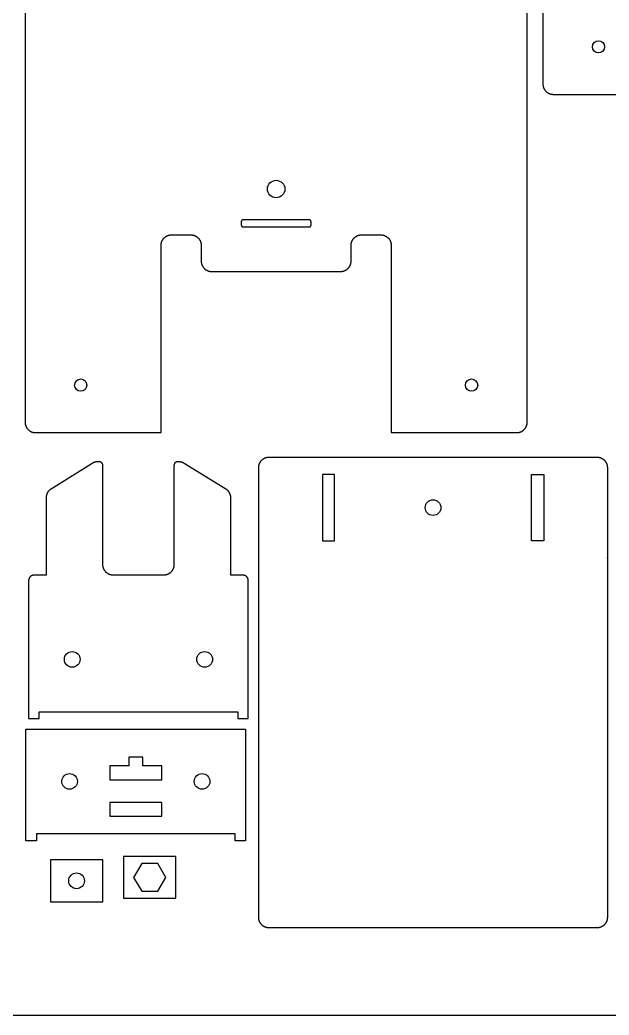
# Model space of a CAD drawing. Extents: x 401 to 901, y 2213 to 3013.
# Drawn here: x 551.5 to 720.5, y 2213 to 2498.3 of the extents above; entities that cross this region are included whole.
import ezdxf

# ---------------------------------------------------------------- set-up
doc = ezdxf.new("R2010")
doc.units = 0
doc.layers.add('CORTE_LASER$CORTE', color=7, linetype='CONTINUOUS')

msp = doc.modelspace()

# ---------------------------------------------------------------- linework, layer by layer
at = {"layer": 'CORTE_LASER$CORTE'}
for p, q in [((553, 2520.5), (553, 2383)), ((697, 2383), (697, 2520.5)), ((592.02, 2434.05), (592.03, 2434.12)), ((592.02, 2433.98), (592.02, 2434.05)), ((592.03, 2434.12), (592.04, 2434.19)), ((592.04, 2434.19), (592.05, 2434.26)), ((592.05, 2434.26), (592.07, 2434.33)), ((592.07, 2434.33), (592.08, 2434.4)), ((592.08, 2434.4), (592.1, 2434.47)), ((592.1, 2434.47), (592.12, 2434.54)), ((592.12, 2434.54), (592.14, 2434.61)), ((592.14, 2434.61), (592.16, 2434.68)), ((592.16, 2434.68), (592.19, 2434.75)), ((592.19, 2434.75), (592.21, 2434.82)), ((592.21, 2434.82), (592.24, 2434.89)), ((592.24, 2434.89), (592.27, 2434.95)), ((592.27, 2434.95), (592.31, 2435.02)), ((592.31, 2435.02), (592.34, 2435.09)), ((592.34, 2435.09), (592.37, 2435.16)), ((592.37, 2435.16), (592.41, 2435.22)), ((592.41, 2435.22), (592.45, 2435.29)), ((592.45, 2435.29), (592.49, 2435.35)), ((592.49, 2435.35), (592.54, 2435.42)), ((592.54, 2435.42), (592.58, 2435.48)), ((592.58, 2435.48), (592.63, 2435.54)), ((592.63, 2435.54), (592.67, 2435.6)), ((592.67, 2435.6), (592.72, 2435.66)), ((592.72, 2435.66), (592.78, 2435.72)), ((592.78, 2435.72), (592.83, 2435.78)), ((592.83, 2435.78), (592.88, 2435.83)), ((592.88, 2435.83), (592.94, 2435.89)), ((592.94, 2435.89), (593, 2435.94)), ((593, 2435.94), (593.05, 2435.99)), ((593.05, 2435.99), (593.11, 2436.04)), ((593.11, 2436.04), (593.17, 2436.09)), ((593.17, 2436.09), (593.24, 2436.14)), ((593.24, 2436.14), (593.3, 2436.18)), ((593.3, 2436.18), (593.36, 2436.22)), ((593.36, 2436.22), (593.43, 2436.26)), ((593.43, 2436.26), (593.49, 2436.3)), ((593.49, 2436.3), (593.56, 2436.34)), ((593.56, 2436.34), (593.63, 2436.38)), ((593.63, 2436.38), (593.69, 2436.41)), ((593.69, 2436.41), (593.76, 2436.44)), ((593.76, 2436.44), (593.83, 2436.47)), ((593.83, 2436.47), (593.9, 2436.5)), ((593.9, 2436.5), (593.97, 2436.53)), ((593.97, 2436.53), (594.04, 2436.55)), ((594.04, 2436.55), (594.11, 2436.58)), ((594.11, 2436.58), (594.18, 2436.6)), ((594.18, 2436.6), (594.25, 2436.62)), ((594.25, 2436.62), (594.32, 2436.63)), ((594.32, 2436.63), (594.39, 2436.65)), ((594.39, 2436.65), (594.46, 2436.66)), ((594.46, 2436.66), (594.53, 2436.67)), ((594.53, 2436.67), (594.6, 2436.68)), ((594.6, 2436.68), (594.67, 2436.69)), ((594.67, 2436.69), (594.73, 2436.7)), ((594.73, 2436.7), (594.8, 2436.71)), ((594.8, 2436.71), (594.87, 2436.71)), ((594.87, 2436.71), (594.94, 2436.71)), ((594.94, 2436.71), (595, 2436.71)), ((595, 2436.71), (600.5, 2436.71)), ((600.5, 2436.71), (600.57, 2436.71)), ((600.57, 2436.71), (600.63, 2436.71)), ((600.63, 2436.71), (600.7, 2436.71)), ((600.7, 2436.71), (600.77, 2436.7)), ((600.77, 2436.7), (600.84, 2436.69)), ((600.84, 2436.69), (600.91, 2436.68)), ((600.91, 2436.68), (600.98, 2436.67)), ((600.98, 2436.67), (601.05, 2436.66)), ((601.05, 2436.66), (601.12, 2436.65)), ((601.12, 2436.65), (601.19, 2436.63)), ((601.19, 2436.63), (601.26, 2436.62)), ((601.26, 2436.62), (601.33, 2436.6)), ((601.33, 2436.6), (601.4, 2436.58)), ((601.4, 2436.58), (601.47, 2436.55)), ((601.47, 2436.55), (601.53, 2436.53)), ((601.53, 2436.53), (601.6, 2436.5)), ((601.6, 2436.5), (601.67, 2436.47)), ((601.67, 2436.47), (601.74, 2436.44)), ((601.74, 2436.44), (601.81, 2436.41)), ((601.81, 2436.41), (601.88, 2436.38)), ((601.88, 2436.38), (601.94, 2436.34)), ((601.94, 2436.34), (602.01, 2436.3)), ((602.01, 2436.3), (602.08, 2436.26)), ((602.08, 2436.26), (602.14, 2436.22)), ((602.14, 2436.22), (602.21, 2436.18)), ((602.21, 2436.18), (602.27, 2436.14)), ((602.27, 2436.14), (602.33, 2436.09)), ((602.33, 2436.09), (602.39, 2436.04)), ((602.39, 2436.04), (602.45, 2435.99)), ((602.45, 2435.99), (602.51, 2435.94)), ((602.51, 2435.94), (602.57, 2435.89)), ((602.57, 2435.89), (602.62, 2435.83)), ((602.62, 2435.83), (602.68, 2435.78)), ((602.68, 2435.78), (602.73, 2435.72)), ((602.73, 2435.72), (602.78, 2435.66)), ((602.78, 2435.66), (602.83, 2435.6)), ((602.83, 2435.6), (602.88, 2435.54)), ((602.88, 2435.54), (602.92, 2435.48)), ((602.92, 2435.48), (602.97, 2435.42)), ((602.97, 2435.42), (603.01, 2435.35)), ((603.01, 2435.35), (603.05, 2435.29)), ((603.05, 2435.29), (603.09, 2435.22)), ((603.09, 2435.22), (603.13, 2435.16)), ((603.13, 2435.16), (603.16, 2435.09)), ((603.16, 2435.09), (603.2, 2435.02)), ((603.2, 2435.02), (603.23, 2434.95)), ((603.23, 2434.95), (603.26, 2434.89)), ((603.26, 2434.89), (603.29, 2434.82)), ((603.29, 2434.82), (603.32, 2434.75)), ((603.32, 2434.75), (603.34, 2434.68)), ((603.34, 2434.68), (603.36, 2434.61)), ((603.36, 2434.61), (603.38, 2434.54)), ((603.38, 2434.54), (603.4, 2434.47)), ((603.4, 2434.47), (603.42, 2434.4)), ((603.42, 2434.4), (603.44, 2434.33)), ((603.44, 2434.33), (603.45, 2434.26)), ((603.45, 2434.26), (603.46, 2434.19)), ((603.46, 2434.19), (603.47, 2434.12)), ((603.47, 2434.12), (603.48, 2434.05)), ((603.48, 2434.05), (603.49, 2433.98)), ((646.51, 2433.98), (646.52, 2434.05)), ((646.52, 2434.05), (646.53, 2434.12)), ((646.53, 2434.12), (646.54, 2434.19)), ((646.54, 2434.19), (646.55, 2434.26)), ((646.55, 2434.26), (646.56, 2434.33)), ((646.56, 2434.33), (646.58, 2434.4)), ((646.58, 2434.4), (646.6, 2434.47)), ((646.6, 2434.47), (646.62, 2434.54)), ((646.62, 2434.54), (646.64, 2434.61)), ((646.64, 2434.61), (646.66, 2434.68)), ((646.66, 2434.68), (646.68, 2434.75)), ((646.68, 2434.75), (646.71, 2434.82)), ((646.71, 2434.82), (646.74, 2434.89)), ((646.74, 2434.89), (646.77, 2434.95)), ((646.77, 2434.95), (646.8, 2435.02)), ((646.8, 2435.02), (646.84, 2435.09)), ((646.84, 2435.09), (646.87, 2435.16)), ((646.87, 2435.16), (646.91, 2435.22)), ((646.91, 2435.22), (646.95, 2435.29)), ((646.95, 2435.29), (646.99, 2435.35)), ((646.99, 2435.35), (647.03, 2435.42)), ((647.03, 2435.42), (647.08, 2435.48)), ((647.08, 2435.48), (647.12, 2435.54)), ((647.12, 2435.54), (647.17, 2435.6)), ((647.17, 2435.6), (647.22, 2435.66)), ((647.22, 2435.66), (647.27, 2435.72)), ((647.27, 2435.72), (647.32, 2435.78)), ((647.32, 2435.78), (647.38, 2435.83)), ((647.38, 2435.83), (647.43, 2435.89)), ((647.43, 2435.89), (647.49, 2435.94)), ((647.49, 2435.94), (647.55, 2435.99)), ((647.55, 2435.99), (647.61, 2436.04)), ((647.61, 2436.04), (647.67, 2436.09)), ((647.67, 2436.09), (647.73, 2436.14)), ((647.73, 2436.14), (647.79, 2436.18)), ((647.79, 2436.18), (647.86, 2436.22)), ((647.86, 2436.22), (647.92, 2436.26)), ((647.92, 2436.26), (647.99, 2436.3)), ((647.99, 2436.3), (648.06, 2436.34)), ((648.06, 2436.34), (648.12, 2436.38)), ((648.12, 2436.38), (648.19, 2436.41)), ((648.19, 2436.41), (648.26, 2436.44)), ((648.26, 2436.44), (648.33, 2436.47)), ((648.33, 2436.47), (648.4, 2436.5)), ((648.4, 2436.5), (648.47, 2436.53)), ((648.47, 2436.53), (648.53, 2436.55)), ((648.53, 2436.55), (648.6, 2436.58)), ((648.6, 2436.58), (648.67, 2436.6)), ((648.67, 2436.6), (648.74, 2436.62)), ((648.74, 2436.62), (648.81, 2436.63)), ((648.81, 2436.63), (648.88, 2436.65)), ((648.88, 2436.65), (648.95, 2436.66)), ((648.95, 2436.66), (649.02, 2436.67)), ((649.02, 2436.67), (649.09, 2436.68)), ((649.09, 2436.68), (649.16, 2436.69)), ((649.16, 2436.69), (649.23, 2436.7)), ((649.23, 2436.7), (649.3, 2436.71)), ((649.3, 2436.71), (649.37, 2436.71)), ((649.37, 2436.71), (649.43, 2436.71)), ((649.43, 2436.71), (649.5, 2436.71)), ((649.5, 2436.71), (655, 2436.71)), ((655, 2436.71), (655.07, 2436.71)), ((655.07, 2436.71), (655.14, 2436.71)), ((655.14, 2436.71), (655.21, 2436.71)), ((655.21, 2436.71), (655.27, 2436.7)), ((655.27, 2436.7), (655.34, 2436.69)), ((655.34, 2436.69), (655.41, 2436.68)), ((655.41, 2436.68), (655.48, 2436.67)), ((655.48, 2436.67), (655.55, 2436.66)), ((655.55, 2436.66), (655.62, 2436.65)), ((655.62, 2436.65), (655.69, 2436.63)), ((655.69, 2436.63), (655.76, 2436.62)), ((655.76, 2436.62), (655.83, 2436.6)), ((655.83, 2436.6), (655.9, 2436.58)), ((655.9, 2436.58), (655.97, 2436.55)), ((655.97, 2436.55), (656.04, 2436.53)), ((656.04, 2436.53), (656.11, 2436.5)), ((656.11, 2436.5), (656.18, 2436.47)), ((656.18, 2436.47), (656.25, 2436.44)), ((656.25, 2436.44), (656.31, 2436.41)), ((656.31, 2436.41), (656.38, 2436.38)), ((656.38, 2436.38), (656.45, 2436.34)), ((656.45, 2436.34), (656.52, 2436.3)), ((656.52, 2436.3), (656.58, 2436.26)), ((656.58, 2436.26), (656.65, 2436.22)), ((656.65, 2436.22), (656.71, 2436.18)), ((656.71, 2436.18), (656.77, 2436.14)), ((656.77, 2436.14), (656.83, 2436.09)), ((656.83, 2436.09), (656.89, 2436.04)), ((656.89, 2436.04), (656.95, 2435.99)), ((656.95, 2435.99), (657.01, 2435.94)), ((657.01, 2435.94), (657.07, 2435.89)), ((657.07, 2435.89), (657.13, 2435.83)), ((657.13, 2435.83), (657.18, 2435.78)), ((657.18, 2435.78), (657.23, 2435.72)), ((657.23, 2435.72), (657.28, 2435.66)), ((657.28, 2435.66), (657.33, 2435.6)), ((657.33, 2435.6), (657.38, 2435.54)), ((657.38, 2435.54), (657.43, 2435.48)), ((657.43, 2435.48), (657.47, 2435.42)), ((657.47, 2435.42), (657.51, 2435.35)), ((657.51, 2435.35), (657.56, 2435.29)), ((657.56, 2435.29), (657.6, 2435.22)), ((657.6, 2435.22), (657.63, 2435.16)), ((657.63, 2435.16), (657.67, 2435.09)), ((657.67, 2435.09), (657.7, 2435.02)), ((657.7, 2435.02), (657.73, 2434.95)), ((657.73, 2434.95), (657.77, 2434.89)), ((657.77, 2434.89), (657.79, 2434.82)), ((657.79, 2434.82), (657.82, 2434.75)), ((657.82, 2434.75), (657.84, 2434.68)), ((657.84, 2434.68), (657.87, 2434.61)), ((657.87, 2434.61), (657.89, 2434.54)), ((657.89, 2434.54), (657.91, 2434.47)), ((657.91, 2434.47), (657.92, 2434.4)), ((657.92, 2434.4), (657.94, 2434.33)), ((657.94, 2434.33), (657.95, 2434.26)), ((657.95, 2434.26), (657.97, 2434.19)), ((657.97, 2434.19), (657.98, 2434.12)), ((657.98, 2434.12), (657.98, 2434.05)), ((657.98, 2434.05), (657.99, 2433.98)), ((592, 2433.78), (592.01, 2433.85)), ((592, 2433.71), (592, 2433.78)), ((592, 2380), (592, 2433.71)), ((592.01, 2433.91), (592.02, 2433.98)), ((592.01, 2433.85), (592.01, 2433.91)), ((603.49, 2433.98), (603.49, 2433.91)), ((603.49, 2433.91), (603.5, 2433.85)), ((603.5, 2433.85), (603.5, 2433.78)), ((603.5, 2433.78), (603.5, 2433.71)), ((603.5, 2433.71), (603.5, 2429.21)), ((646.5, 2433.85), (646.51, 2433.91)), ((646.5, 2433.78), (646.5, 2433.85)), ((646.5, 2433.71), (646.5, 2433.78)), ((646.5, 2429.21), (646.5, 2433.71)), ((646.51, 2433.91), (646.51, 2433.98)), ((657.99, 2433.98), (658, 2433.91)), ((658, 2433.91), (658, 2433.85)), ((658, 2433.85), (658, 2433.78)), ((658, 2433.78), (658, 2433.71)), ((658, 2433.71), (658, 2380)), ((603.5, 2429.21), (603.5, 2429.15)), ((603.5, 2429.15), (603.5, 2429.08)), ((603.5, 2429.08), (603.51, 2429.01)), ((603.51, 2429.01), (603.51, 2428.94)), ((603.51, 2428.94), (603.52, 2428.87)), ((603.52, 2428.87), (603.53, 2428.8)), ((603.53, 2428.8), (603.54, 2428.74)), ((603.54, 2428.74), (603.55, 2428.67)), ((603.55, 2428.67), (603.56, 2428.6)), ((603.56, 2428.6), (603.58, 2428.53)), ((603.58, 2428.53), (603.6, 2428.46)), ((603.6, 2428.46), (603.62, 2428.39)), ((603.62, 2428.39), (603.64, 2428.32)), ((646.36, 2428.32), (646.38, 2428.39)), ((646.38, 2428.39), (646.4, 2428.46)), ((646.4, 2428.46), (646.42, 2428.53)), ((646.42, 2428.53), (646.44, 2428.6)), ((646.44, 2428.6), (646.45, 2428.67)), ((646.45, 2428.67), (646.46, 2428.74)), ((646.46, 2428.74), (646.47, 2428.8)), ((646.47, 2428.8), (646.48, 2428.87)), ((646.48, 2428.87), (646.49, 2428.94)), ((646.49, 2429.01), (646.5, 2429.08)), ((646.49, 2428.94), (646.49, 2429.01)), ((646.5, 2429.15), (646.5, 2429.21)), ((646.5, 2429.08), (646.5, 2429.15)), ((603.64, 2428.32), (603.66, 2428.25)), ((603.66, 2428.25), (603.68, 2428.18)), ((603.68, 2428.18), (603.71, 2428.11)), ((603.71, 2428.11), (603.74, 2428.04)), ((603.74, 2428.04), (603.77, 2427.97)), ((603.77, 2427.97), (603.8, 2427.9)), ((603.8, 2427.9), (603.84, 2427.83)), ((603.84, 2427.83), (603.87, 2427.77)), ((603.87, 2427.77), (603.91, 2427.7)), ((603.91, 2427.7), (603.95, 2427.64)), ((603.95, 2427.64), (603.99, 2427.57)), ((603.99, 2427.57), (604.03, 2427.51)), ((604.03, 2427.51), (604.08, 2427.44)), ((604.08, 2427.44), (604.12, 2427.38)), ((604.12, 2427.38), (604.17, 2427.32)), ((604.17, 2427.32), (604.22, 2427.26)), ((604.22, 2427.26), (604.27, 2427.2)), ((604.27, 2427.2), (604.32, 2427.15)), ((604.32, 2427.15), (604.38, 2427.09)), ((604.38, 2427.09), (604.43, 2427.04)), ((604.43, 2427.04), (604.49, 2426.98)), ((604.49, 2426.98), (604.55, 2426.93)), ((604.55, 2426.93), (604.61, 2426.88)), ((604.61, 2426.88), (604.67, 2426.83)), ((604.67, 2426.83), (604.73, 2426.79)), ((604.73, 2426.79), (604.79, 2426.74)), ((604.79, 2426.74), (604.86, 2426.7)), ((604.86, 2426.7), (604.92, 2426.66)), ((604.92, 2426.66), (604.99, 2426.62)), ((604.99, 2426.62), (605.06, 2426.58)), ((605.06, 2426.58), (605.12, 2426.55)), ((605.12, 2426.55), (605.19, 2426.51)), ((605.19, 2426.51), (605.26, 2426.48)), ((605.26, 2426.48), (605.33, 2426.45)), ((605.33, 2426.45), (605.4, 2426.42)), ((605.4, 2426.42), (605.47, 2426.4)), ((605.47, 2426.4), (605.53, 2426.37)), ((605.53, 2426.37), (605.6, 2426.35)), ((605.6, 2426.35), (605.67, 2426.33)), ((605.67, 2426.33), (605.74, 2426.31)), ((605.74, 2426.31), (605.81, 2426.29)), ((605.81, 2426.29), (605.88, 2426.28)), ((605.88, 2426.28), (605.95, 2426.26)), ((605.95, 2426.26), (606.02, 2426.25)), ((606.02, 2426.25), (606.09, 2426.24)), ((606.09, 2426.24), (606.16, 2426.23)), ((606.16, 2426.23), (606.23, 2426.22)), ((606.23, 2426.22), (606.3, 2426.22)), ((606.3, 2426.22), (606.37, 2426.21)), ((606.37, 2426.21), (606.43, 2426.21)), ((606.43, 2426.21), (606.5, 2426.21)), ((606.5, 2426.21), (643.5, 2426.21)), ((643.5, 2426.21), (643.57, 2426.21)), ((643.57, 2426.21), (643.63, 2426.21)), ((643.63, 2426.21), (643.7, 2426.22)), ((643.7, 2426.22), (643.77, 2426.22)), ((643.77, 2426.22), (643.84, 2426.23)), ((643.84, 2426.23), (643.91, 2426.24)), ((643.91, 2426.24), (643.98, 2426.25)), ((643.98, 2426.25), (644.05, 2426.26)), ((644.05, 2426.26), (644.12, 2426.28)), ((644.12, 2426.28), (644.19, 2426.29)), ((644.19, 2426.29), (644.26, 2426.31)), ((644.26, 2426.31), (644.33, 2426.33)), ((644.33, 2426.33), (644.4, 2426.35)), ((644.4, 2426.35), (644.47, 2426.37)), ((644.47, 2426.37), (644.53, 2426.4)), ((644.53, 2426.4), (644.6, 2426.42)), ((644.6, 2426.42), (644.67, 2426.45)), ((644.67, 2426.45), (644.74, 2426.48)), ((644.74, 2426.48), (644.81, 2426.51)), ((644.81, 2426.51), (644.88, 2426.55)), ((644.88, 2426.55), (644.94, 2426.58)), ((644.94, 2426.58), (645.01, 2426.62)), ((645.01, 2426.62), (645.08, 2426.66)), ((645.08, 2426.66), (645.14, 2426.7)), ((645.14, 2426.7), (645.21, 2426.74)), ((645.21, 2426.74), (645.27, 2426.79)), ((645.27, 2426.79), (645.33, 2426.83)), ((645.33, 2426.83), (645.39, 2426.88)), ((645.39, 2426.88), (645.45, 2426.93)), ((645.45, 2426.93), (645.51, 2426.98)), ((645.51, 2426.98), (645.57, 2427.04)), ((645.57, 2427.04), (645.62, 2427.09)), ((645.62, 2427.09), (645.68, 2427.15)), ((645.68, 2427.15), (645.73, 2427.2)), ((645.73, 2427.2), (645.78, 2427.26)), ((645.78, 2427.26), (645.83, 2427.32)), ((645.83, 2427.32), (645.88, 2427.38)), ((645.88, 2427.38), (645.92, 2427.44)), ((645.92, 2427.44), (645.97, 2427.51)), ((645.97, 2427.51), (646.01, 2427.57)), ((646.01, 2427.57), (646.05, 2427.64)), ((646.05, 2427.64), (646.09, 2427.7)), ((646.09, 2427.7), (646.13, 2427.77)), ((646.13, 2427.77), (646.16, 2427.83)), ((646.16, 2427.83), (646.2, 2427.9)), ((646.2, 2427.9), (646.23, 2427.97)), ((646.23, 2427.97), (646.26, 2428.04)), ((646.26, 2428.04), (646.29, 2428.11)), ((646.29, 2428.11), (646.32, 2428.18)), ((646.32, 2428.18), (646.34, 2428.25)), ((646.34, 2428.25), (646.36, 2428.32)), ((553, 2383), (553, 2382.93)), ((553, 2382.93), (553, 2382.87)), ((553, 2382.87), (553.01, 2382.8)), ((553.01, 2382.8), (553.01, 2382.73)), ((553.01, 2382.73), (553.02, 2382.66)), ((553.02, 2382.66), (553.03, 2382.59)), ((696.97, 2382.59), (696.98, 2382.66)), ((696.98, 2382.66), (696.99, 2382.73)), ((696.99, 2382.8), (697, 2382.87)), ((696.99, 2382.73), (696.99, 2382.8)), ((697, 2382.93), (697, 2383)), ((697, 2382.87), (697, 2382.93)), ((553.03, 2382.59), (553.04, 2382.52)), ((553.04, 2382.52), (553.05, 2382.45)), ((553.05, 2382.45), (553.06, 2382.38)), ((553.06, 2382.38), (553.08, 2382.31)), ((553.08, 2382.31), (553.1, 2382.24)), ((553.1, 2382.24), (553.12, 2382.17)), ((553.12, 2382.17), (553.14, 2382.1)), ((553.14, 2382.1), (553.16, 2382.03)), ((553.16, 2382.03), (553.18, 2381.97)), ((553.18, 2381.97), (553.21, 2381.9)), ((553.21, 2381.9), (553.24, 2381.83)), ((553.24, 2381.83), (553.27, 2381.76)), ((553.27, 2381.76), (553.3, 2381.69)), ((553.3, 2381.69), (553.34, 2381.62)), ((553.34, 2381.62), (553.37, 2381.56)), ((553.37, 2381.56), (553.41, 2381.49)), ((553.41, 2381.49), (553.45, 2381.42)), ((553.45, 2381.42), (553.49, 2381.36)), ((553.49, 2381.36), (553.53, 2381.29)), ((553.53, 2381.29), (553.58, 2381.23)), ((553.58, 2381.23), (553.62, 2381.17)), ((553.62, 2381.17), (553.67, 2381.11)), ((553.67, 2381.11), (553.72, 2381.05)), ((553.72, 2381.05), (553.77, 2380.99)), ((553.77, 2380.99), (553.82, 2380.93)), ((553.82, 2380.93), (553.88, 2380.88)), ((553.88, 2380.88), (553.93, 2380.82)), ((553.93, 2380.82), (553.99, 2380.77)), ((553.99, 2380.77), (554.05, 2380.72)), ((554.05, 2380.72), (554.11, 2380.67)), ((554.11, 2380.67), (554.17, 2380.62)), ((554.17, 2380.62), (554.23, 2380.58)), ((554.23, 2380.58), (554.29, 2380.53)), ((554.29, 2380.53), (554.36, 2380.49)), ((554.36, 2380.49), (554.42, 2380.45)), ((554.42, 2380.45), (554.49, 2380.41)), ((554.49, 2380.41), (554.56, 2380.37)), ((554.56, 2380.37), (554.62, 2380.34)), ((554.62, 2380.34), (554.69, 2380.3)), ((554.69, 2380.3), (554.76, 2380.27)), ((554.76, 2380.27), (554.83, 2380.24)), ((554.83, 2380.24), (554.9, 2380.21)), ((554.9, 2380.21), (554.97, 2380.18)), ((554.97, 2380.18), (555.03, 2380.16)), ((555.03, 2380.16), (555.1, 2380.14)), ((555.1, 2380.14), (555.17, 2380.12)), ((555.17, 2380.12), (555.24, 2380.1)), ((555.24, 2380.1), (555.31, 2380.08)), ((555.31, 2380.08), (555.38, 2380.06)), ((555.38, 2380.06), (555.45, 2380.05)), ((555.45, 2380.05), (555.52, 2380.04)), ((555.52, 2380.04), (555.59, 2380.03)), ((555.59, 2380.03), (555.66, 2380.02)), ((555.66, 2380.02), (555.73, 2380.01)), ((555.73, 2380.01), (555.8, 2380.01)), ((555.8, 2380.01), (555.87, 2380)), ((555.87, 2380), (555.93, 2380)), ((555.93, 2380), (556, 2380)), ((556, 2380), (592, 2380)), ((658, 2380), (694, 2380)), ((694, 2380), (694.07, 2380)), ((694.07, 2380), (694.13, 2380)), ((694.13, 2380), (694.2, 2380.01)), ((694.2, 2380.01), (694.27, 2380.01)), ((694.27, 2380.01), (694.34, 2380.02)), ((694.34, 2380.02), (694.41, 2380.03)), ((694.41, 2380.03), (694.48, 2380.04)), ((694.48, 2380.04), (694.55, 2380.05)), ((694.55, 2380.05), (694.62, 2380.06)), ((694.62, 2380.06), (694.69, 2380.08)), ((694.69, 2380.08), (694.76, 2380.1)), ((694.76, 2380.1), (694.83, 2380.12)), ((694.83, 2380.12), (694.9, 2380.14)), ((694.9, 2380.14), (694.97, 2380.16)), ((694.97, 2380.16), (695.03, 2380.18)), ((695.03, 2380.18), (695.1, 2380.21)), ((695.1, 2380.21), (695.17, 2380.24)), ((695.17, 2380.24), (695.24, 2380.27)), ((695.24, 2380.27), (695.31, 2380.3)), ((695.31, 2380.3), (695.38, 2380.34)), ((695.38, 2380.34), (695.44, 2380.37)), ((695.44, 2380.37), (695.51, 2380.41)), ((695.51, 2380.41), (695.58, 2380.45)), ((695.58, 2380.45), (695.64, 2380.49)), ((695.64, 2380.49), (695.71, 2380.53)), ((695.71, 2380.53), (695.77, 2380.58)), ((695.77, 2380.58), (695.83, 2380.62)), ((695.83, 2380.62), (695.89, 2380.67)), ((695.89, 2380.67), (695.95, 2380.72)), ((695.95, 2380.72), (696.01, 2380.77)), ((696.01, 2380.77), (696.07, 2380.82)), ((696.07, 2380.82), (696.12, 2380.88)), ((696.12, 2380.88), (696.18, 2380.93)), ((696.18, 2380.93), (696.23, 2380.99)), ((696.23, 2380.99), (696.28, 2381.05)), ((696.28, 2381.05), (696.33, 2381.11)), ((696.33, 2381.11), (696.38, 2381.17)), ((696.38, 2381.17), (696.42, 2381.23)), ((696.42, 2381.23), (696.47, 2381.29)), ((696.47, 2381.29), (696.51, 2381.36)), ((696.51, 2381.36), (696.55, 2381.42)), ((696.55, 2381.42), (696.59, 2381.49)), ((696.59, 2381.49), (696.63, 2381.56)), ((696.63, 2381.56), (696.66, 2381.62)), ((696.66, 2381.62), (696.7, 2381.69)), ((696.7, 2381.69), (696.73, 2381.76)), ((696.73, 2381.76), (696.76, 2381.83)), ((696.76, 2381.83), (696.79, 2381.9)), ((696.79, 2381.9), (696.82, 2381.97)), ((696.82, 2381.97), (696.84, 2382.03)), ((696.84, 2382.03), (696.86, 2382.1)), ((696.86, 2382.1), (696.88, 2382.17)), ((696.88, 2382.17), (696.9, 2382.24)), ((696.9, 2382.24), (696.92, 2382.31)), ((696.92, 2382.31), (696.94, 2382.38)), ((696.94, 2382.38), (696.95, 2382.45)), ((696.95, 2382.45), (696.96, 2382.52)), ((696.96, 2382.52), (696.97, 2382.59)), ((620.27, 2371.24), (620.3, 2371.31)), ((620.3, 2371.31), (620.33, 2371.38)), ((620.33, 2371.38), (620.37, 2371.44)), ((620.37, 2371.44), (620.4, 2371.51)), ((620.4, 2371.51), (620.44, 2371.58)), ((620.44, 2371.58), (620.49, 2371.64)), ((620.49, 2371.64), (620.53, 2371.71)), ((620.53, 2371.71), (620.57, 2371.77)), ((620.57, 2371.77), (620.62, 2371.83)), ((620.62, 2371.83), (620.67, 2371.89)), ((620.67, 2371.89), (620.72, 2371.95)), ((620.72, 2371.95), (620.77, 2372.01)), ((620.77, 2372.01), (620.82, 2372.07)), ((620.82, 2372.07), (620.87, 2372.12)), ((620.87, 2372.12), (620.93, 2372.18)), ((620.93, 2372.18), (620.99, 2372.23)), ((620.99, 2372.23), (621.05, 2372.28)), ((621.05, 2372.28), (621.11, 2372.33)), ((621.11, 2372.33), (621.17, 2372.38)), ((621.17, 2372.38), (621.23, 2372.42)), ((621.23, 2372.42), (621.29, 2372.47)), ((621.29, 2372.47), (621.35, 2372.51)), ((621.35, 2372.51), (621.42, 2372.55)), ((621.42, 2372.55), (621.48, 2372.59)), ((621.48, 2372.59), (621.55, 2372.63)), ((621.55, 2372.63), (621.62, 2372.66)), ((621.62, 2372.66), (621.69, 2372.7)), ((621.69, 2372.7), (621.75, 2372.73)), ((621.75, 2372.73), (621.82, 2372.76)), ((621.82, 2372.76), (621.89, 2372.79)), ((621.89, 2372.79), (621.96, 2372.82)), ((621.96, 2372.82), (622.03, 2372.84)), ((622.03, 2372.84), (622.1, 2372.86)), ((622.1, 2372.86), (622.17, 2372.88)), ((622.17, 2372.88), (622.24, 2372.9)), ((622.24, 2372.9), (622.31, 2372.92)), ((622.31, 2372.92), (622.38, 2372.94)), ((622.38, 2372.94), (622.45, 2372.95)), ((622.45, 2372.95), (622.52, 2372.96)), ((622.52, 2372.96), (622.59, 2372.97)), ((622.59, 2372.97), (622.66, 2372.98)), ((622.66, 2372.98), (622.73, 2372.99)), ((622.73, 2372.99), (622.79, 2372.99)), ((622.79, 2372.99), (622.86, 2373)), ((622.86, 2373), (622.93, 2373)), ((622.93, 2373), (623, 2373)), ((623, 2373), (717, 2373)), ((717, 2373), (717.06, 2373)), ((717.06, 2373), (717.13, 2373)), ((717.13, 2373), (717.2, 2372.99)), ((717.2, 2372.99), (717.27, 2372.99)), ((717.27, 2372.99), (717.33, 2372.98)), ((717.33, 2372.98), (717.4, 2372.97)), ((717.4, 2372.97), (717.47, 2372.96)), ((717.47, 2372.96), (717.54, 2372.95)), ((717.54, 2372.95), (717.61, 2372.94)), ((717.61, 2372.94), (717.68, 2372.92)), ((717.68, 2372.92), (717.75, 2372.9)), ((717.75, 2372.9), (717.82, 2372.88)), ((717.82, 2372.88), (717.89, 2372.86)), ((717.89, 2372.86), (717.96, 2372.84)), ((717.96, 2372.84), (718.03, 2372.82)), ((718.03, 2372.82), (718.1, 2372.79)), ((718.1, 2372.79), (718.17, 2372.76)), ((718.17, 2372.76), (718.24, 2372.73)), ((718.24, 2372.73), (718.31, 2372.7)), ((718.31, 2372.7), (718.37, 2372.66)), ((718.37, 2372.66), (718.44, 2372.63)), ((718.44, 2372.63), (718.51, 2372.59)), ((718.51, 2372.59), (718.57, 2372.55)), ((718.57, 2372.55), (718.64, 2372.51)), ((718.64, 2372.51), (718.7, 2372.47)), ((718.7, 2372.47), (718.76, 2372.42)), ((718.76, 2372.42), (718.83, 2372.38)), ((718.83, 2372.38), (718.89, 2372.33)), ((718.89, 2372.33), (718.95, 2372.28)), ((718.95, 2372.28), (719, 2372.23)), ((719, 2372.23), (719.06, 2372.18)), ((719.06, 2372.18), (719.12, 2372.12)), ((719.12, 2372.12), (719.17, 2372.07)), ((719.17, 2372.07), (719.22, 2372.01)), ((719.22, 2372.01), (719.28, 2371.95)), ((719.28, 2371.95), (719.33, 2371.89)), ((719.33, 2371.89), (719.37, 2371.83)), ((719.37, 2371.83), (719.42, 2371.77)), ((719.42, 2371.77), (719.46, 2371.71)), ((719.46, 2371.71), (719.51, 2371.64)), ((719.51, 2371.64), (719.55, 2371.58)), ((719.55, 2371.58), (719.59, 2371.51)), ((719.59, 2371.51), (719.63, 2371.44)), ((719.63, 2371.44), (719.66, 2371.38)), ((719.66, 2371.38), (719.69, 2371.31)), ((719.69, 2371.31), (719.73, 2371.24)), ((620, 2370.2), (620.01, 2370.27)), ((620, 2370.13), (620, 2370.2)), ((620, 2370.07), (620, 2370.13)), ((620, 2370), (620, 2370.07)), ((620, 2241), (620, 2370)), ((620.01, 2370.27), (620.02, 2370.34)), ((620.02, 2370.41), (620.03, 2370.48)), ((620.02, 2370.34), (620.02, 2370.41)), ((620.03, 2370.48), (620.05, 2370.55)), ((620.05, 2370.55), (620.06, 2370.62)), ((620.06, 2370.62), (620.08, 2370.69)), ((620.08, 2370.69), (620.09, 2370.76)), ((620.09, 2370.76), (620.11, 2370.83)), ((620.11, 2370.83), (620.13, 2370.9)), ((620.13, 2370.9), (620.16, 2370.97)), ((620.16, 2370.97), (620.18, 2371.03)), ((620.18, 2371.03), (620.21, 2371.1)), ((620.21, 2371.1), (620.23, 2371.17)), ((620.23, 2371.17), (620.27, 2371.24)), ((719.73, 2371.24), (719.76, 2371.17)), ((719.76, 2371.17), (719.79, 2371.1)), ((719.79, 2371.1), (719.81, 2371.03)), ((719.81, 2371.03), (719.84, 2370.97)), ((719.84, 2370.97), (719.86, 2370.9)), ((719.86, 2370.9), (719.88, 2370.83)), ((719.88, 2370.83), (719.9, 2370.76)), ((719.9, 2370.76), (719.92, 2370.69)), ((719.92, 2370.69), (719.93, 2370.62)), ((719.93, 2370.62), (719.95, 2370.55)), ((719.95, 2370.55), (719.96, 2370.48)), ((719.96, 2370.48), (719.97, 2370.41)), ((719.97, 2370.41), (719.98, 2370.34)), ((719.98, 2370.34), (719.98, 2370.27)), ((719.98, 2370.27), (719.99, 2370.2)), ((719.99, 2370.2), (719.99, 2370.13)), ((719.99, 2370.13), (720, 2370.07)), ((720, 2370.07), (720, 2370)), ((720, 2370), (720, 2344)), ((641.75, 2368), (638.25, 2368)), ((638.25, 2368), (638.25, 2349)), ((641.75, 2349), (641.75, 2368)), ((698.25, 2349), (698.25, 2368)), ((698.25, 2368), (701.75, 2368)), ((701.75, 2368), (701.75, 2349)), ((638.25, 2349), (641.75, 2349)), ((701.75, 2349), (698.25, 2349)), ((720, 2344.17), (720, 2344.18)), ((720, 2344.18), (720, 2344.18)), ((720, 2344.18), (720, 2241)), ((720, 2344), (720, 2344.17)), ((553.25, 2265), (553.25, 2295)), ((553.25, 2295), (616.25, 2295)), ((616.25, 2295), (616.25, 2265)), ((586.75, 2287), (582.75, 2287)), ((582.75, 2287), (582.75, 2284.5)), ((586.75, 2284.5), (586.75, 2287)), ((582.75, 2284.5), (577.25, 2284.5)), ((577.25, 2284.5), (577.25, 2280.5)), ((592.25, 2284.5), (586.75, 2284.5)), ((592.25, 2280.5), (592.25, 2284.5)), ((577.25, 2280.5), (582.75, 2280.5)), ((582.75, 2280.5), (586.75, 2280.5)), ((586.75, 2280.5), (592.25, 2280.5)), ((586.75, 2274), (577.25, 2274)), ((577.25, 2274), (577.25, 2270)), ((592.25, 2274), (586.75, 2274)), ((592.25, 2270), (592.25, 2274)), ((577.25, 2270), (586.75, 2270)), ((586.75, 2270), (592.25, 2270)), ((553.25, 2263), (553.25, 2265)), ((556.25, 2263), (553.25, 2263)), ((613.25, 2265), (556.25, 2265)), ((556.25, 2265), (556.25, 2263)), ((613.25, 2263), (613.25, 2265)), ((616.25, 2263), (613.25, 2263)), ((616.25, 2265), (616.25, 2263)), ((575.25, 2257.5), (560.25, 2257.5)), ((560.25, 2257.5), (560.25, 2245.5)), ((575.25, 2245.5), (575.25, 2257.5)), ((596.25, 2258.5), (581.25, 2258.5)), ((581.25, 2258.5), (581.25, 2246.5)), ((596.25, 2246.5), (596.25, 2258.5)), ((586.44, 2256.5), (584.13, 2252.5)), ((591.06, 2256.5), (586.44, 2256.5)), ((593.37, 2252.5), (591.06, 2256.5)), ((584.13, 2252.5), (586.44, 2248.5)), ((591.06, 2248.5), (593.37, 2252.5)), ((581.25, 2246.5), (596.25, 2246.5)), ((586.44, 2248.5), (591.06, 2248.5)), ((560.25, 2245.5), (575.25, 2245.5)), ((620, 2240.93), (620, 2241)), ((620, 2240.87), (620, 2240.93)), ((620, 2240.8), (620, 2240.87)), ((620.01, 2240.73), (620, 2240.8)), ((620.02, 2240.66), (620.01, 2240.73)), ((620.02, 2240.59), (620.02, 2240.66)), ((620.03, 2240.52), (620.02, 2240.59)), ((620.05, 2240.45), (620.03, 2240.52)), ((620.06, 2240.38), (620.05, 2240.45)), ((620.08, 2240.31), (620.06, 2240.38)), ((620.09, 2240.24), (620.08, 2240.31)), ((620.11, 2240.17), (620.09, 2240.24)), ((620.13, 2240.1), (620.11, 2240.17)), ((620.16, 2240.03), (620.13, 2240.1)), ((620.18, 2239.97), (620.16, 2240.03)), ((719.84, 2240.03), (719.81, 2239.97)), ((719.86, 2240.1), (719.84, 2240.03)), ((719.88, 2240.17), (719.86, 2240.1)), ((719.9, 2240.24), (719.88, 2240.17)), ((719.92, 2240.31), (719.9, 2240.24)), ((719.93, 2240.38), (719.92, 2240.31)), ((719.95, 2240.45), (719.93, 2240.38)), ((719.96, 2240.52), (719.95, 2240.45)), ((719.97, 2240.59), (719.96, 2240.52)), ((719.98, 2240.66), (719.97, 2240.59)), ((719.99, 2240.8), (719.98, 2240.73)), ((719.98, 2240.73), (719.98, 2240.66)), ((720, 2240.93), (719.99, 2240.87)), ((719.99, 2240.87), (719.99, 2240.8)), ((720, 2241), (720, 2240.93)), ((620.21, 2239.9), (620.18, 2239.97)), ((620.23, 2239.83), (620.21, 2239.9)), ((620.27, 2239.76), (620.23, 2239.83)), ((620.3, 2239.69), (620.27, 2239.76)), ((620.33, 2239.62), (620.3, 2239.69)), ((620.37, 2239.56), (620.33, 2239.62)), ((620.4, 2239.49), (620.37, 2239.56)), ((620.44, 2239.42), (620.4, 2239.49)), ((620.49, 2239.36), (620.44, 2239.42)), ((620.53, 2239.29), (620.49, 2239.36)), ((620.57, 2239.23), (620.53, 2239.29)), ((620.62, 2239.17), (620.57, 2239.23)), ((620.67, 2239.11), (620.62, 2239.17)), ((620.72, 2239.05), (620.67, 2239.11)), ((620.77, 2238.99), (620.72, 2239.05)), ((620.82, 2238.93), (620.77, 2238.99)), ((620.87, 2238.88), (620.82, 2238.93)), ((620.93, 2238.82), (620.87, 2238.88)), ((620.99, 2238.77), (620.93, 2238.82)), ((621.05, 2238.72), (620.99, 2238.77)), ((621.11, 2238.67), (621.05, 2238.72)), ((621.17, 2238.62), (621.11, 2238.67)), ((621.23, 2238.58), (621.17, 2238.62)), ((621.29, 2238.53), (621.23, 2238.58)), ((621.35, 2238.49), (621.29, 2238.53)), ((621.42, 2238.45), (621.35, 2238.49)), ((621.48, 2238.41), (621.42, 2238.45)), ((621.55, 2238.37), (621.48, 2238.41)), ((621.62, 2238.34), (621.55, 2238.37)), ((621.69, 2238.3), (621.62, 2238.34)), ((621.75, 2238.27), (621.69, 2238.3)), ((621.82, 2238.24), (621.75, 2238.27)), ((621.89, 2238.21), (621.82, 2238.24)), ((621.96, 2238.18), (621.89, 2238.21)), ((622.03, 2238.16), (621.96, 2238.18)), ((622.1, 2238.14), (622.03, 2238.16)), ((622.17, 2238.12), (622.1, 2238.14)), ((622.24, 2238.1), (622.17, 2238.12)), ((622.31, 2238.08), (622.24, 2238.1)), ((622.38, 2238.06), (622.31, 2238.08)), ((622.45, 2238.05), (622.38, 2238.06)), ((622.52, 2238.04), (622.45, 2238.05)), ((622.59, 2238.03), (622.52, 2238.04)), ((622.66, 2238.02), (622.59, 2238.03)), ((622.73, 2238.01), (622.66, 2238.02)), ((622.79, 2238.01), (622.73, 2238.01)), ((622.86, 2238), (622.79, 2238.01)), ((622.93, 2238), (622.86, 2238)), ((623, 2238), (622.93, 2238)), ((717, 2238), (623, 2238)), ((717.06, 2238), (717, 2238)), ((717.13, 2238), (717.06, 2238)), ((717.2, 2238.01), (717.13, 2238)), ((717.27, 2238.01), (717.2, 2238.01)), ((717.33, 2238.02), (717.27, 2238.01)), ((717.4, 2238.03), (717.33, 2238.02)), ((717.47, 2238.04), (717.4, 2238.03)), ((717.54, 2238.05), (717.47, 2238.04)), ((717.61, 2238.06), (717.54, 2238.05)), ((717.68, 2238.08), (717.61, 2238.06)), ((717.75, 2238.1), (717.68, 2238.08)), ((717.82, 2238.12), (717.75, 2238.1)), ((717.89, 2238.14), (717.82, 2238.12)), ((717.96, 2238.16), (717.89, 2238.14)), ((718.03, 2238.18), (717.96, 2238.16)), ((718.1, 2238.21), (718.03, 2238.18)), ((718.17, 2238.24), (718.1, 2238.21)), ((718.24, 2238.27), (718.17, 2238.24)), ((718.31, 2238.3), (718.24, 2238.27)), ((718.37, 2238.34), (718.31, 2238.3)), ((718.44, 2238.37), (718.37, 2238.34)), ((718.51, 2238.41), (718.44, 2238.37)), ((718.57, 2238.45), (718.51, 2238.41)), ((718.64, 2238.49), (718.57, 2238.45)), ((718.7, 2238.53), (718.64, 2238.49)), ((718.76, 2238.58), (718.7, 2238.53)), ((718.83, 2238.62), (718.76, 2238.58)), ((718.89, 2238.67), (718.83, 2238.62)), ((718.95, 2238.72), (718.89, 2238.67)), ((719, 2238.77), (718.95, 2238.72)), ((719.06, 2238.82), (719, 2238.77)), ((719.12, 2238.88), (719.06, 2238.82)), ((719.17, 2238.93), (719.12, 2238.88)), ((719.22, 2238.99), (719.17, 2238.93)), ((719.28, 2239.05), (719.22, 2238.99)), ((719.33, 2239.11), (719.28, 2239.05)), ((719.37, 2239.17), (719.33, 2239.11)), ((719.42, 2239.23), (719.37, 2239.17)), ((719.46, 2239.29), (719.42, 2239.23)), ((719.51, 2239.36), (719.46, 2239.29)), ((719.55, 2239.42), (719.51, 2239.36)), ((719.59, 2239.49), (719.55, 2239.42)), ((719.63, 2239.56), (719.59, 2239.49)), ((719.66, 2239.62), (719.63, 2239.56)), ((719.69, 2239.69), (719.66, 2239.62)), ((719.73, 2239.76), (719.69, 2239.69)), ((719.76, 2239.83), (719.73, 2239.76)), ((719.79, 2239.9), (719.76, 2239.83)), ((719.81, 2239.97), (719.79, 2239.9)), ((401, 2213), (901, 2213))]:
    msp.add_line(p, q, dxfattribs=at)
msp.add_lwpolyline([(701.5, 2617.5), (701.5, 2480), (701.5, 2479.9), (701.51, 2479.8), (701.52, 2479.69), (701.53, 2479.59), (701.54, 2479.49), (701.56, 2479.39), (701.59, 2479.29), (701.61, 2479.19), (701.64, 2479.09), (701.67, 2479), (701.71, 2478.9), (701.75, 2478.8), (701.79, 2478.71), (701.84, 2478.62), (701.89, 2478.53), (701.94, 2478.44), (701.99, 2478.35), (702.05, 2478.27), (702.11, 2478.19), (702.17, 2478.11), (702.24, 2478.03), (702.31, 2477.95), (702.38, 2477.88), (702.45, 2477.81), (702.53, 2477.74), (702.61, 2477.67), (702.69, 2477.61), (702.77, 2477.55), (702.85, 2477.49), (702.94, 2477.44), (703.03, 2477.39), (703.12, 2477.34), (703.21, 2477.29), (703.3, 2477.25), (703.4, 2477.21), (703.5, 2477.17), (703.59, 2477.14), (703.69, 2477.11), (703.79, 2477.09), (703.89, 2477.06), (703.99, 2477.04), (704.09, 2477.03), (704.19, 2477.02), (704.3, 2477.01), (704.4, 2477), (704.5, 2477), (740.5, 2477)], dxfattribs=at)
for points in [[(615, 2439.5), (615, 2439.48), (615, 2439.47), (615, 2439.45), (615, 2439.43), (615.01, 2439.42), (615.01, 2439.4), (615.01, 2439.38), (615.02, 2439.37), (615.02, 2439.35), (615.03, 2439.33), (615.03, 2439.32), (615.04, 2439.3), (615.05, 2439.29), (615.06, 2439.27), (615.06, 2439.25), (615.07, 2439.24), (615.08, 2439.23), (615.09, 2439.21), (615.1, 2439.2), (615.11, 2439.18), (615.12, 2439.17), (615.13, 2439.16), (615.15, 2439.15), (615.16, 2439.13), (615.17, 2439.12), (615.18, 2439.11), (615.2, 2439.1), (615.21, 2439.09), (615.23, 2439.08), (615.24, 2439.07), (615.25, 2439.06), (615.27, 2439.06), (615.29, 2439.05), (615.3, 2439.04), (615.32, 2439.03), (615.33, 2439.03), (615.35, 2439.02), (615.37, 2439.02), (615.38, 2439.01), (615.4, 2439.01), (615.42, 2439.01), (615.43, 2439), (615.45, 2439), (615.47, 2439), (615.48, 2439), (615.5, 2439), (634.5, 2439), (634.52, 2439), (634.53, 2439), (634.55, 2439), (634.57, 2439), (634.58, 2439.01), (634.6, 2439.01), (634.62, 2439.01), (634.63, 2439.02), (634.65, 2439.02), (634.67, 2439.03), (634.68, 2439.03), (634.7, 2439.04), (634.71, 2439.05), (634.73, 2439.06), (634.75, 2439.06), (634.76, 2439.07), (634.77, 2439.08), (634.79, 2439.09), (634.8, 2439.1), (634.82, 2439.11), (634.83, 2439.12), (634.84, 2439.13), (634.85, 2439.15), (634.87, 2439.16), (634.88, 2439.17), (634.89, 2439.18), (634.9, 2439.2), (634.91, 2439.21), (634.92, 2439.23), (634.93, 2439.24), (634.94, 2439.25), (634.94, 2439.27), (634.95, 2439.29), (634.96, 2439.3), (634.97, 2439.32), (634.97, 2439.33), (634.98, 2439.35), (634.98, 2439.37), (634.99, 2439.38), (634.99, 2439.4), (634.99, 2439.42), (635, 2439.43), (635, 2439.45), (635, 2439.47), (635, 2439.48), (635, 2439.5), (635, 2440.5), (635, 2440.52), (635, 2440.53), (635, 2440.55), (635, 2440.57), (634.99, 2440.58), (634.99, 2440.6), (634.99, 2440.62), (634.98, 2440.63), (634.98, 2440.65), (634.97, 2440.67), (634.97, 2440.68), (634.96, 2440.7), (634.95, 2440.71), (634.94, 2440.73), (634.94, 2440.75), (634.93, 2440.76), (634.92, 2440.77), (634.91, 2440.79), (634.9, 2440.8), (634.89, 2440.82), (634.88, 2440.83), (634.87, 2440.84), (634.85, 2440.85), (634.84, 2440.87), (634.83, 2440.88), (634.82, 2440.89), (634.8, 2440.9), (634.79, 2440.91), (634.77, 2440.92), (634.76, 2440.93), (634.75, 2440.94), (634.73, 2440.94), (634.71, 2440.95), (634.7, 2440.96), (634.68, 2440.97), (634.67, 2440.97), (634.65, 2440.98), (634.63, 2440.98), (634.62, 2440.99), (634.6, 2440.99), (634.58, 2440.99), (634.57, 2441), (634.55, 2441), (634.53, 2441), (634.52, 2441), (634.5, 2441), (615.5, 2441), (615.48, 2441), (615.47, 2441), (615.45, 2441), (615.43, 2441), (615.42, 2440.99), (615.4, 2440.99), (615.38, 2440.99), (615.37, 2440.98), (615.35, 2440.98), (615.33, 2440.97), (615.32, 2440.97), (615.3, 2440.96), (615.29, 2440.95), (615.27, 2440.94), (615.25, 2440.94), (615.24, 2440.93), (615.23, 2440.92), (615.21, 2440.91), (615.2, 2440.9), (615.18, 2440.89), (615.17, 2440.88), (615.16, 2440.87), (615.15, 2440.85), (615.13, 2440.84), (615.12, 2440.83), (615.11, 2440.82), (615.1, 2440.8), (615.09, 2440.79), (615.08, 2440.77), (615.07, 2440.76), (615.06, 2440.75), (615.06, 2440.73), (615.05, 2440.71), (615.04, 2440.7), (615.03, 2440.68), (615.03, 2440.67), (615.02, 2440.65), (615.02, 2440.63), (615.01, 2440.62), (615.01, 2440.6), (615.01, 2440.58), (615, 2440.57), (615, 2440.55), (615, 2440.53), (615, 2440.52), (615, 2440.5)], [(574.3, 2371.63), (573.5, 2371.63), (573.45, 2371.63), (573.4, 2371.62), (573.35, 2371.62), (573.3, 2371.61), (573.25, 2371.61), (573.2, 2371.6), (573.15, 2371.58), (573.1, 2371.57), (573.05, 2371.56), (573, 2371.54), (572.95, 2371.52), (572.9, 2371.5), (572.85, 2371.48), (572.81, 2371.46), (572.76, 2371.43), (572.72, 2371.41), (560.43, 2363.84), (560.35, 2363.78), (560.26, 2363.73), (560.18, 2363.66), (560.1, 2363.6), (560.02, 2363.54), (559.95, 2363.47), (559.87, 2363.4), (559.8, 2363.32), (559.74, 2363.25), (559.67, 2363.17), (559.61, 2363.09), (559.55, 2363.01), (559.49, 2362.92), (559.44, 2362.83), (559.38, 2362.75), (559.34, 2362.66), (559.29, 2362.57), (559.25, 2362.47), (559.21, 2362.38), (559.18, 2362.28), (559.14, 2362.19), (559.11, 2362.09), (559.09, 2361.99), (559.07, 2361.89), (559.05, 2361.79), (559.03, 2361.69), (559.02, 2361.59), (559.01, 2361.49), (559.01, 2361.39), (559, 2361.28), (559, 2339.13), (555.5, 2339.13), (555.45, 2339.13), (555.4, 2339.12), (555.35, 2339.12), (555.3, 2339.11), (555.25, 2339.11), (555.2, 2339.1), (555.15, 2339.09), (555.1, 2339.07), (555.05, 2339.06), (555, 2339.04), (554.95, 2339.02), (554.91, 2339), (554.86, 2338.98), (554.81, 2338.96), (554.77, 2338.94), (554.72, 2338.91), (554.68, 2338.88), (554.64, 2338.85), (554.6, 2338.82), (554.56, 2338.79), (554.52, 2338.76), (554.48, 2338.72), (554.44, 2338.69), (554.41, 2338.65), (554.37, 2338.61), (554.34, 2338.57), (554.31, 2338.53), (554.28, 2338.49), (554.25, 2338.45), (554.22, 2338.41), (554.2, 2338.36), (554.17, 2338.32), (554.15, 2338.27), (554.13, 2338.23), (554.11, 2338.18), (554.09, 2338.13), (554.07, 2338.08), (554.06, 2338.03), (554.05, 2337.98), (554.04, 2337.93), (554.03, 2337.88), (554.02, 2337.83), (554.01, 2337.78), (554.01, 2337.73), (554, 2337.68), (554, 2337.63), (554, 2298), (557, 2298), (557, 2300), (614, 2300), (614, 2298), (617, 2298), (617, 2337.63), (617, 2337.66), (617, 2337.7), (617, 2337.74), (617, 2337.77), (616.99, 2337.81), (616.99, 2337.85), (616.98, 2337.88), (616.98, 2337.92), (616.97, 2337.95), (616.96, 2337.99), (616.95, 2338.03), (616.94, 2338.06), (616.93, 2338.1), (616.92, 2338.13), (616.9, 2338.17), (616.89, 2338.2), (616.88, 2338.24), (616.86, 2338.27), (616.84, 2338.3), (616.83, 2338.34), (616.81, 2338.37), (616.79, 2338.4), (616.77, 2338.43), (616.75, 2338.46), (616.73, 2338.49), (616.71, 2338.52), (616.69, 2338.55), (616.66, 2338.58), (616.64, 2338.61), (616.61, 2338.64), (616.59, 2338.66), (616.56, 2338.69), (616.54, 2338.71), (616.51, 2338.74), (616.49, 2338.76), (616.46, 2338.79), (616.43, 2338.81), (616.4, 2338.83), (616.37, 2338.85), (616.34, 2338.87), (616.31, 2338.89), (616.28, 2338.91), (616.25, 2338.93), (616.21, 2338.95), (616.18, 2338.97), (616.15, 2338.98), (616.11, 2339), (616.08, 2339.01), (616.04, 2339.03), (616.01, 2339.04), (615.97, 2339.05), (615.94, 2339.06), (615.9, 2339.07), (615.87, 2339.08), (615.83, 2339.09), (615.79, 2339.1), (615.76, 2339.11), (615.72, 2339.11), (615.69, 2339.12), (615.65, 2339.12), (615.61, 2339.12), (615.58, 2339.13), (615.54, 2339.13), (615.5, 2339.13), (612, 2339.13), (612, 2361.28), (612, 2361.39), (612, 2361.49), (611.99, 2361.59), (611.98, 2361.69), (611.96, 2361.79), (611.94, 2361.89), (611.92, 2361.99), (611.89, 2362.09), (611.87, 2362.19), (611.83, 2362.28), (611.8, 2362.38), (611.76, 2362.47), (611.72, 2362.57), (611.67, 2362.66), (611.62, 2362.75), (611.57, 2362.83), (611.52, 2362.92), (611.46, 2363.01), (611.4, 2363.09), (611.34, 2363.17), (611.27, 2363.25), (611.21, 2363.32), (611.13, 2363.4), (611.06, 2363.47), (610.99, 2363.54), (610.91, 2363.6), (610.83, 2363.66), (610.75, 2363.73), (610.66, 2363.78), (610.58, 2363.84), (598.65, 2371.18), (598.56, 2371.24), (598.47, 2371.29), (598.38, 2371.33), (598.29, 2371.37), (598.19, 2371.41), (598.09, 2371.45), (598, 2371.48), (597.9, 2371.51), (597.8, 2371.54), (597.7, 2371.56), (597.59, 2371.58), (597.49, 2371.6), (597.39, 2371.61), (597.29, 2371.62), (597.18, 2371.63), (597.08, 2371.63), (596.7, 2371.63), (596.66, 2371.63), (596.63, 2371.63), (596.59, 2371.62), (596.56, 2371.62), (596.52, 2371.61), (596.49, 2371.61), (596.45, 2371.6), (596.42, 2371.59), (596.39, 2371.58), (596.35, 2371.57), (596.32, 2371.56), (596.29, 2371.54), (596.26, 2371.53), (596.23, 2371.51), (596.2, 2371.49), (596.17, 2371.48), (596.14, 2371.46), (596.11, 2371.44), (596.08, 2371.42), (596.05, 2371.39), (596.03, 2371.37), (596, 2371.35), (595.98, 2371.32), (595.95, 2371.3), (595.93, 2371.27), (595.91, 2371.24), (595.89, 2371.22), (595.87, 2371.19), (595.85, 2371.16), (595.83, 2371.13), (595.81, 2371.1), (595.8, 2371.07), (595.78, 2371.04), (595.77, 2371), (595.76, 2370.97), (595.74, 2370.94), (595.73, 2370.9), (595.73, 2370.87), (595.72, 2370.84), (595.71, 2370.8), (595.71, 2370.77), (595.7, 2370.73), (595.7, 2370.7), (595.7, 2370.66), (595.7, 2370.63), (595.7, 2342.13), (595.69, 2342.03), (595.69, 2341.92), (595.68, 2341.82), (595.67, 2341.72), (595.65, 2341.62), (595.63, 2341.52), (595.61, 2341.42), (595.58, 2341.32), (595.56, 2341.22), (595.52, 2341.12), (595.49, 2341.03), (595.45, 2340.93), (595.41, 2340.84), (595.36, 2340.75), (595.31, 2340.66), (595.26, 2340.57), (595.2, 2340.48), (595.15, 2340.4), (595.09, 2340.32), (595.02, 2340.24), (594.96, 2340.16), (594.89, 2340.08), (594.82, 2340.01), (594.74, 2339.94), (594.67, 2339.87), (594.59, 2339.8), (594.51, 2339.74), (594.43, 2339.68), (594.34, 2339.62), (594.25, 2339.57), (594.17, 2339.51), (594.08, 2339.46), (593.98, 2339.42), (593.89, 2339.38), (593.8, 2339.34), (593.7, 2339.3), (593.6, 2339.27), (593.51, 2339.24), (593.41, 2339.21), (593.31, 2339.19), (593.21, 2339.17), (593.1, 2339.16), (593, 2339.14), (592.9, 2339.14), (592.8, 2339.13), (592.7, 2339.13), (578.3, 2339.13), (578.2, 2339.13), (578.1, 2339.14), (578, 2339.14), (577.9, 2339.16), (577.79, 2339.17), (577.69, 2339.19), (577.59, 2339.21), (577.49, 2339.24), (577.4, 2339.27), (577.3, 2339.3), (577.2, 2339.34), (577.11, 2339.38), (577.02, 2339.42), (576.92, 2339.46), (576.83, 2339.51), (576.75, 2339.57), (576.66, 2339.62), (576.57, 2339.68), (576.49, 2339.74), (576.41, 2339.8), (576.33, 2339.87), (576.26, 2339.94), (576.18, 2340.01), (576.11, 2340.08), (576.04, 2340.16), (575.98, 2340.24), (575.91, 2340.32), (575.85, 2340.4), (575.8, 2340.48), (575.74, 2340.57), (575.69, 2340.66), (575.64, 2340.75), (575.59, 2340.84), (575.55, 2340.93), (575.51, 2341.03), (575.48, 2341.12), (575.44, 2341.22), (575.42, 2341.32), (575.39, 2341.42), (575.37, 2341.52), (575.35, 2341.62), (575.33, 2341.72), (575.32, 2341.82), (575.31, 2341.92), (575.31, 2342.03), (575.3, 2342.13), (575.3, 2370.63), (575.3, 2370.66), (575.3, 2370.7), (575.3, 2370.73), (575.29, 2370.76), (575.29, 2370.8), (575.28, 2370.83), (575.28, 2370.87), (575.27, 2370.9), (575.26, 2370.93), (575.25, 2370.96), (575.23, 2371), (575.22, 2371.03), (575.21, 2371.06), (575.19, 2371.09), (575.18, 2371.12), (575.16, 2371.15), (575.14, 2371.18), (575.12, 2371.2), (575.1, 2371.23), (575.08, 2371.26), (575.06, 2371.29), (575.03, 2371.31), (575.01, 2371.34), (574.99, 2371.36), (574.96, 2371.38), (574.94, 2371.4), (574.91, 2371.43), (574.88, 2371.45), (574.85, 2371.46), (574.82, 2371.48), (574.79, 2371.5), (574.76, 2371.52), (574.73, 2371.53), (574.7, 2371.55), (574.67, 2371.56), (574.64, 2371.57), (574.61, 2371.58), (574.57, 2371.59), (574.54, 2371.6), (574.51, 2371.61), (574.47, 2371.61), (574.44, 2371.62), (574.41, 2371.62), (574.37, 2371.63), (574.34, 2371.63)]]:
    msp.add_lwpolyline(points, close=True, dxfattribs=at)
for centre, radius in [((717.44, 2490.64), 1.75), ((625, 2449.85), 2.5), ((568.94, 2393.64), 1.75), ((681.06, 2393.64), 1.75), ((670, 2358.5), 2.25), ((566.5, 2315), 2.25), ((604.5, 2315), 2.25), ((565.75, 2280), 2.25), ((603.75, 2280), 2.25), ((567.75, 2251.5), 2.25)]:
    msp.add_circle(centre, radius, dxfattribs=at)

doc.saveas('drawing.dxf')
